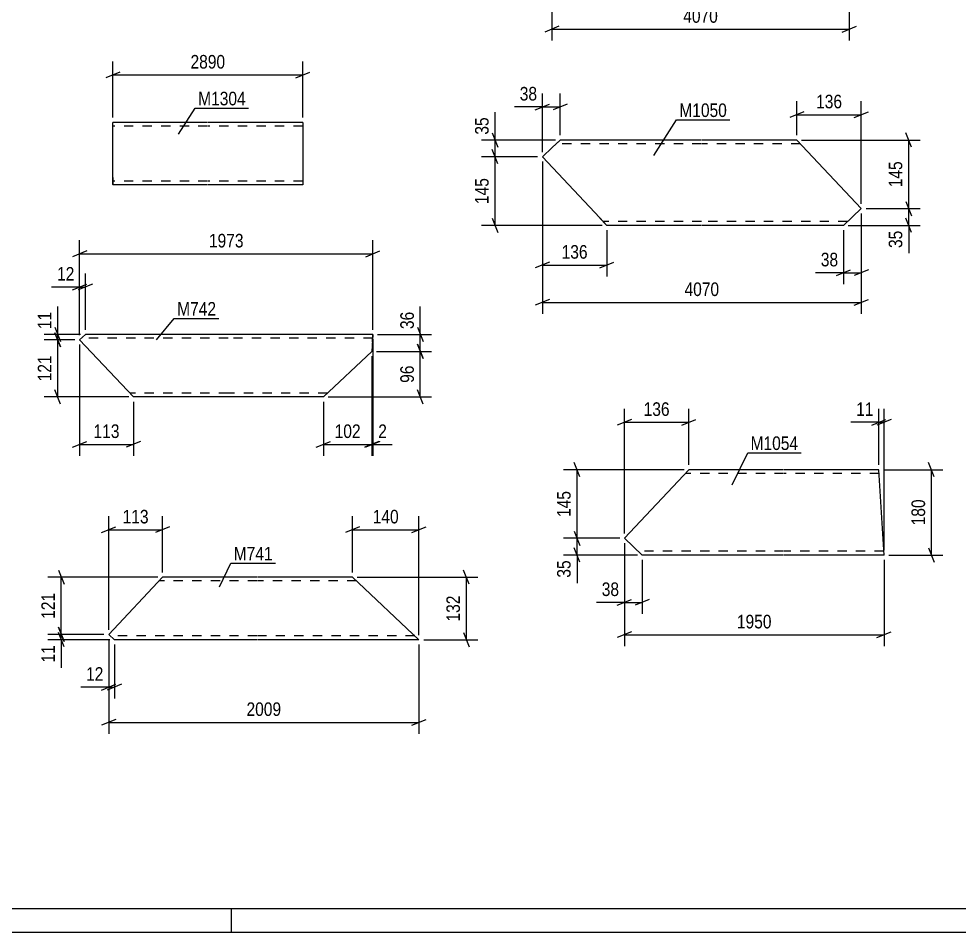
# Model space of a CAD drawing. Header units: millimetres. Extents: x 0 to 594, y 0 to 420.
# Drawn here: x 129.1 to 327.6, y 0 to 192.7 of the extents above; entities that cross this region are included whole.
import ezdxf

# ---------------------------------------------------------------- set-up
doc = ezdxf.new("R2010")
doc.units = ezdxf.units.MM
doc.linetypes.add('DXK_LINE_DOT2', pattern=[3.9198, 1.9599, -1.9599])
doc.styles.add('Arial Narrow', font='ARIALN.TTF', dxfattribs={"height": 0.2})

# ---------------------------------------------------------------- blocks, each defined once
blk = doc.blocks.new('Unknown-122574334-1163')
at = {"color": 5, "linetype": 'Continuous'}
for p, q in [((5, 5), (589, 5)), ((174, 0), (174, 5)), ((0, 0), (594, 0))]:
    blk.add_line(p, q, dxfattribs=at)
blk = doc.blocks.new('Part-122574334-15799 - 15798')
at = {"color": 2, "linetype": 'Continuous'}
for p, q in [((168.94, 170.85), (148.94, 170.85)), ((148.94, 159.25), (148.94, 170.85)), ((189.04, 170.85), (169.04, 170.85)), ((189.04, 170.85), (189.04, 157.65)), ((148.94, 159.25), (148.94, 157.65)), ((168.94, 157.65), (148.94, 157.65)), ((189.04, 157.65), (169.04, 157.65))]:
    blk.add_line(p, q, dxfattribs=at)
at = {"color": 7, "linetype": 'DXK_LINE_DOT2'}
for p, q in [((168.94, 170.05), (148.94, 170.05)), ((189.04, 170.05), (169.04, 170.05)), ((148.94, 157.77), (148.94, 159.25)), ((148.94, 158.45), (148.94, 158.51)), ((168.94, 158.45), (148.94, 158.45)), ((189.04, 158.45), (169.04, 158.45)), ((189.04, 158.45), (189.04, 158.51))]:
    blk.add_line(p, q, dxfattribs=at)
blk = doc.blocks.new('Part-122574334-15809 - 15808')
at = {"color": 2, "linetype": 'Continuous'}
for p, q in [((243.36, 167.12), (241.66, 165.52)), ((273.21, 167.12), (243.36, 167.12)), ((293.31, 167.12), (273.31, 167.12)), ((293.31, 167.12), (306.92, 152.65)), ((241.66, 165.52), (239.61, 163.59)), ((251.71, 150.72), (239.61, 163.59)), ((303.17, 149.12), (306.92, 152.65)), ((253.21, 149.12), (251.71, 150.72)), ((273.21, 149.12), (253.21, 149.12)), ((303.17, 149.12), (273.31, 149.12))]:
    blk.add_line(p, q, dxfattribs=at)
at = {"color": 7, "linetype": 'DXK_LINE_DOT2'}
for p, q in [((243.36, 167.12), (242.31, 166.13)), ((273.21, 166.32), (242.51, 166.32)), ((294.07, 166.32), (273.31, 166.32)), ((253.1, 149.24), (251.71, 150.72)), ((273.21, 149.92), (252.46, 149.92)), ((304.02, 149.92), (273.31, 149.92))]:
    blk.add_line(p, q, dxfattribs=at)
blk = doc.blocks.new('Part-122574334-15816 - 15815')
at = {"color": 2, "linetype": 'Continuous'}
for p, q in [((256.92, 83.1), (270.53, 97.57)), ((290.53, 97.57), (270.53, 97.57)), ((310.63, 97.57), (290.63, 97.57)), ((311.73, 79.57), (310.63, 97.57)), ((260.68, 79.57), (256.92, 83.1)), ((290.53, 79.57), (260.68, 79.57)), ((311.73, 79.57), (290.63, 79.57))]:
    blk.add_line(p, q, dxfattribs=at)
at = {"color": 7, "linetype": 'DXK_LINE_DOT2'}
for p, q in [((290.53, 96.77), (269.78, 96.77)), ((310.68, 96.77), (290.63, 96.77)), ((290.53, 80.37), (259.83, 80.37)), ((311.68, 80.37), (290.63, 80.37)), ((311.68, 80.37), (311.68, 80.43))]:
    blk.add_line(p, q, dxfattribs=at)
blk = doc.blocks.new('Part-122574334-15783 - 15782')
at = {"color": 2, "linetype": 'Continuous'}
for p, q in [((148.07, 62.82), (159.42, 74.89)), ((179.42, 74.89), (159.42, 74.89)), ((199.52, 74.89), (179.52, 74.89)), ((213.56, 61.69), (199.52, 74.89)), ((149.28, 61.69), (148.07, 62.82)), ((179.42, 61.69), (149.28, 61.69)), ((213.56, 61.69), (179.52, 61.69))]:
    blk.add_line(p, q, dxfattribs=at)
at = {"color": 7, "linetype": 'DXK_LINE_DOT2'}
for p, q in [((179.42, 74.09), (158.67, 74.09)), ((200.37, 74.09), (179.52, 74.09)), ((179.42, 62.49), (148.43, 62.49)), ((212.71, 62.49), (179.52, 62.49)), ((212.46, 62.72), (212.51, 62.67)), ((212.64, 62.55), (212.71, 62.49))]:
    blk.add_line(p, q, dxfattribs=at)
blk = doc.blocks.new('Part-122574334-15790 - 15789')
at = {"color": 2, "linetype": 'Continuous'}
for p, q in [((143.14, 126.11), (141.94, 124.98)), ((173.29, 126.11), (143.14, 126.11)), ((203.83, 126.11), (173.39, 126.11)), ((203.83, 126.11), (203.61, 122.53)), ((153.29, 112.91), (141.94, 124.98)), ((203.61, 122.53), (193.39, 112.91)), ((173.29, 112.91), (153.29, 112.91)), ((193.39, 112.91), (173.39, 112.91))]:
    blk.add_line(p, q, dxfattribs=at)
at = {"color": 7, "linetype": 'DXK_LINE_DOT2'}
for p, q in [((173.29, 125.31), (142.29, 125.31)), ((203.78, 125.31), (173.39, 125.31)), ((203.73, 124.51), (203.83, 126.11)), ((173.29, 113.71), (152.53, 113.71)), ((194.24, 113.71), (173.39, 113.71))]:
    blk.add_line(p, q, dxfattribs=at)
blk = doc.blocks.new('StraightDimension-122574334-16283 - 15798')
at = {"color": 7, "linetype": 'Continuous'}
for p, q in [((148.94, 171.85), (148.94, 183.7)), ((189.04, 171.85), (189.04, 183.7)), ((150.44, 181.45), (147.44, 180.25)), ((148.94, 180.85), (189.04, 180.85)), ((187.54, 180.25), (190.54, 181.45))]:
    blk.add_line(p, q, dxfattribs=at)
at = {"color": 0}
blk.add_wipeout([(173.25, 181.6), (173.25, 185.8), (164.74, 185.8), (164.74, 181.6)], dxfattribs=at)
at = {"color": 3, "style": 'Arial Narrow'}
blk.add_text('2890', height=2.863, dxfattribs=at).set_placement((165.34, 182.2))
blk = doc.blocks.new('StraightDimension-122574334-16183 - 15732')
at = {"color": 7, "linetype": 'Continuous'}
for p, q in [((241.6, 219.09), (241.6, 188.11)), ((304.39, 208.15), (304.39, 188.11)), ((243.1, 191.11), (240.1, 189.91)), ((302.89, 189.91), (305.89, 191.11)), ((241.6, 190.51), (304.39, 190.51))]:
    blk.add_line(p, q, dxfattribs=at)
at = {"color": 0}
blk.add_wipeout([(277.25, 191.26), (277.25, 195.46), (268.74, 195.46), (268.74, 191.26)], dxfattribs=at)
at = {"color": 3, "style": 'Arial Narrow'}
blk.add_text('4070', height=2.863, dxfattribs=at).set_placement((269.34, 191.86))
blk = doc.blocks.new('StraightDimension-122574334-16304 - 15808')
at = {"color": 7, "linetype": 'Continuous'}
for p, q in [((230.21, 162.09), (229.01, 165.09)), ((238.61, 163.59), (226.76, 163.59)), ((229.61, 149.12), (229.61, 163.59)), ((252.21, 149.12), (226.76, 149.12)), ((229.01, 150.62), (230.21, 147.62))]:
    blk.add_line(p, q, dxfattribs=at)
at = {"color": 0}
blk.add_wipeout([(228.86, 159.7), (224.66, 159.7), (224.66, 153.01), (228.86, 153.01)], dxfattribs=at)
at = {"color": 3, "style": 'Arial Narrow'}
blk.add_text('145', height=2.863, rotation=90.0002, dxfattribs=at).set_placement((228.26, 153.61))
blk = doc.blocks.new('StraightDimension-122574334-16303 - 15808')
at = {"color": 7, "linetype": 'Continuous'}
for p, q in [((242.36, 167.12), (226.76, 167.12)), ((229.01, 168.62), (230.21, 165.62)), ((229.61, 163.59), (229.61, 167.12)), ((230.21, 162.09), (229.01, 165.09)), ((238.61, 163.59), (226.76, 163.59))]:
    blk.add_line(p, q, dxfattribs=at)
at = {"color": 0}
blk.add_wipeout([(228.86, 172.5), (224.66, 172.5), (224.66, 167.65), (228.86, 167.65)], dxfattribs=at)
at = {"color": 7, "linetype": 'Continuous'}
blk.add_line((229.61, 167.12), (229.61, 173.03), dxfattribs=at)
blk.add_line((229.61, 167.12), (229.61, 173.03), dxfattribs=at)
at = {"color": 3, "style": 'Arial Narrow'}
blk.add_text('35', height=2.863, rotation=90.0002, dxfattribs=at).set_placement((228.26, 168.25))
blk = doc.blocks.new('StraightDimension-122574334-16295 - 15808')
at = {"color": 7, "linetype": 'Continuous'}
for p, q in [((293.31, 168.12), (293.31, 175.31)), ((306.92, 153.65), (306.92, 175.31)), ((294.81, 173.06), (291.81, 171.86)), ((305.42, 171.86), (308.42, 173.06)), ((293.31, 172.46), (306.92, 172.46))]:
    blk.add_line(p, q, dxfattribs=at)
at = {"color": 0}
blk.add_wipeout([(303.46, 173.21), (303.46, 177.41), (296.78, 177.41), (296.78, 173.21)], dxfattribs=at)
at = {"color": 3, "style": 'Arial Narrow'}
blk.add_text('136', height=2.863, dxfattribs=at).set_placement((297.38, 173.81))
blk = doc.blocks.new('StraightDimension-122574334-16287 - 15808')
at = {"color": 7, "linetype": 'Continuous'}
for p, q in [((306.92, 151.65), (306.92, 136.72)), ((303.17, 148.12), (303.17, 136.72)), ((301.67, 138.52), (304.67, 139.72)), ((303.17, 139.12), (306.92, 139.12)), ((308.42, 139.72), (305.42, 138.52))]:
    blk.add_line(p, q, dxfattribs=at)
at = {"color": 0}
blk.add_wipeout([(302.64, 139.87), (302.64, 144.07), (297.78, 144.07), (297.78, 139.87)], dxfattribs=at)
at = {"color": 7, "linetype": 'Continuous'}
blk.add_line((303.17, 139.12), (297.26, 139.12), dxfattribs=at)
blk.add_line((303.17, 139.12), (297.26, 139.12), dxfattribs=at)
at = {"color": 3, "style": 'Arial Narrow'}
blk.add_text('38', height=2.863, dxfattribs=at).set_placement((298.38, 140.47))
blk = doc.blocks.new('StraightDimension-122574334-16319 - 15808')
at = {"color": 7, "linetype": 'Continuous'}
for p, q in [((239.61, 162.59), (239.61, 130.46)), ((306.92, 151.65), (306.92, 130.46)), ((241.11, 133.46), (238.11, 132.26)), ((305.42, 132.26), (308.42, 133.46)), ((239.61, 132.86), (306.92, 132.86))]:
    blk.add_line(p, q, dxfattribs=at)
at = {"color": 0}
blk.add_wipeout([(277.52, 133.61), (277.52, 137.81), (269.01, 137.81), (269.01, 133.61)], dxfattribs=at)
at = {"color": 3, "style": 'Arial Narrow'}
blk.add_text('4070', height=2.863, dxfattribs=at).set_placement((269.61, 134.21))
blk = doc.blocks.new('StraightDimension-122574334-16299 - 15808')
at = {"color": 7, "linetype": 'Continuous'}
for p, q in [((239.61, 164.59), (239.61, 176.96)), ((243.36, 168.12), (243.36, 176.96)), ((238.11, 173.51), (241.11, 174.71)), ((244.86, 174.71), (241.86, 173.51)), ((239.61, 174.11), (243.36, 174.11))]:
    blk.add_line(p, q, dxfattribs=at)
at = {"color": 0}
blk.add_wipeout([(239.08, 174.86), (239.08, 179.06), (234.23, 179.06), (234.23, 174.86)], dxfattribs=at)
at = {"color": 7, "linetype": 'Continuous'}
blk.add_line((239.61, 174.11), (233.7, 174.11), dxfattribs=at)
blk.add_line((239.61, 174.11), (233.7, 174.11), dxfattribs=at)
at = {"color": 3, "style": 'Arial Narrow'}
blk.add_text('38', height=2.863, dxfattribs=at).set_placement((234.83, 175.46))
blk = doc.blocks.new('StraightDimension-122574334-16291 - 15808')
at = {"color": 7, "linetype": 'Continuous'}
for p, q in [((239.61, 162.59), (239.61, 138.34)), ((253.21, 148.12), (253.21, 138.34)), ((241.11, 141.34), (238.11, 140.14)), ((251.71, 140.14), (254.71, 141.34)), ((239.61, 140.74), (253.21, 140.74))]:
    blk.add_line(p, q, dxfattribs=at)
at = {"color": 0}
blk.add_wipeout([(249.75, 141.49), (249.75, 145.69), (243.07, 145.69), (243.07, 141.49)], dxfattribs=at)
at = {"color": 3, "style": 'Arial Narrow'}
blk.add_text('136', height=2.863, dxfattribs=at).set_placement((243.67, 142.09))
blk = doc.blocks.new('StraightDimension-122574334-16311 - 15808')
at = {"color": 7, "linetype": 'Continuous'}
for p, q in [((294.31, 167.12), (319.32, 167.12)), ((317.52, 165.62), (316.32, 168.62)), ((316.92, 152.65), (316.92, 167.12)), ((316.32, 154.15), (317.52, 151.15)), ((307.92, 152.65), (319.32, 152.65))]:
    blk.add_line(p, q, dxfattribs=at)
at = {"color": 0}
blk.add_wipeout([(316.17, 163.23), (311.97, 163.23), (311.97, 156.55), (316.17, 156.55)], dxfattribs=at)
at = {"color": 3, "style": 'Arial Narrow'}
blk.add_text('145', height=2.863, rotation=90.0002, dxfattribs=at).set_placement((315.57, 157.15))
blk = doc.blocks.new('StraightDimension-122574334-16312 - 15808')
at = {"color": 7, "linetype": 'Continuous'}
for p, q in [((316.32, 154.15), (317.52, 151.15)), ((307.92, 152.65), (319.32, 152.65)), ((316.92, 149.12), (316.92, 152.65)), ((304.17, 149.12), (319.32, 149.12)), ((317.52, 147.62), (316.32, 150.62))]:
    blk.add_line(p, q, dxfattribs=at)
at = {"color": 0}
blk.add_wipeout([(316.17, 148.6), (311.97, 148.6), (311.97, 143.74), (316.17, 143.74)], dxfattribs=at)
at = {"color": 7, "linetype": 'Continuous'}
blk.add_line((316.92, 149.12), (316.92, 143.22), dxfattribs=at)
blk.add_line((316.92, 149.12), (316.92, 143.22), dxfattribs=at)
at = {"color": 3, "style": 'Arial Narrow'}
blk.add_text('35', height=2.863, rotation=90.0002, dxfattribs=at).set_placement((315.57, 144.34))
blk = doc.blocks.new('StraightDimension-122574334-20912 - 15815')
at = {"color": 7, "linetype": 'Continuous'}
for p, q in [((269.53, 97.57), (244.07, 97.57)), ((247.52, 96.07), (246.32, 99.07)), ((246.92, 83.1), (246.92, 97.57)), ((246.32, 84.6), (247.52, 81.6)), ((255.92, 83.1), (244.07, 83.1))]:
    blk.add_line(p, q, dxfattribs=at)
at = {"color": 0}
blk.add_wipeout([(246.17, 93.68), (241.97, 93.68), (241.97, 86.99), (246.17, 86.99)], dxfattribs=at)
at = {"color": 3, "style": 'Arial Narrow'}
blk.add_text('145', height=2.863, rotation=90.0002, dxfattribs=at).set_placement((245.57, 87.59))
blk = doc.blocks.new('StraightDimension-122574334-16331 - 15815')
at = {"color": 7, "linetype": 'Continuous'}
for p, q in [((256.92, 82.1), (256.92, 67.17)), ((260.68, 78.57), (260.68, 67.17)), ((255.42, 68.97), (258.42, 70.17)), ((256.92, 69.57), (260.68, 69.57)), ((262.18, 70.17), (259.18, 68.97))]:
    blk.add_line(p, q, dxfattribs=at)
at = {"color": 0}
blk.add_wipeout([(256.4, 70.32), (256.4, 74.52), (251.54, 74.52), (251.54, 70.32)], dxfattribs=at)
at = {"color": 7, "linetype": 'Continuous'}
blk.add_line((256.92, 69.57), (251.02, 69.57), dxfattribs=at)
blk.add_line((256.92, 69.57), (251.02, 69.57), dxfattribs=at)
at = {"color": 3, "style": 'Arial Narrow'}
blk.add_text('38', height=2.863, dxfattribs=at).set_placement((252.14, 70.92))
blk = doc.blocks.new('StraightDimension-122574334-20913 - 15815')
at = {"color": 7, "linetype": 'Continuous'}
for p, q in [((246.32, 84.6), (247.52, 81.6)), ((255.92, 83.1), (244.07, 83.1)), ((246.92, 79.57), (246.92, 83.1)), ((259.68, 79.57), (244.07, 79.57)), ((247.52, 78.07), (246.32, 81.07))]:
    blk.add_line(p, q, dxfattribs=at)
at = {"color": 0}
blk.add_wipeout([(246.17, 79.04), (241.97, 79.04), (241.97, 74.19), (246.17, 74.19)], dxfattribs=at)
at = {"color": 7, "linetype": 'Continuous'}
blk.add_line((246.92, 79.57), (246.92, 73.66), dxfattribs=at)
blk.add_line((246.92, 79.57), (246.92, 73.66), dxfattribs=at)
at = {"color": 3, "style": 'Arial Narrow'}
blk.add_text('35', height=2.863, rotation=90.0002, dxfattribs=at).set_placement((245.57, 74.79))
blk = doc.blocks.new('StraightDimension-122574334-16323 - 15815')
at = {"color": 7, "linetype": 'Continuous'}
for p, q in [((310.63, 98.57), (310.63, 110.42)), ((311.73, 80.57), (311.73, 110.42)), ((309.13, 106.97), (312.13, 108.17)), ((313.23, 108.17), (310.23, 106.97)), ((310.63, 107.57), (311.73, 107.57))]:
    blk.add_line(p, q, dxfattribs=at)
at = {"color": 0}
blk.add_wipeout([(310.1, 108.32), (310.1, 112.52), (305.25, 112.52), (305.25, 108.32)], dxfattribs=at)
at = {"color": 7, "linetype": 'Continuous'}
blk.add_line((310.63, 107.57), (304.72, 107.57), dxfattribs=at)
blk.add_line((310.63, 107.57), (304.72, 107.57), dxfattribs=at)
at = {"color": 3, "style": 'Arial Narrow'}
blk.add_text('11', height=2.863, dxfattribs=at).set_placement((305.85, 108.92))
blk = doc.blocks.new('StraightDimension-122574334-16343 - 15815')
at = {"color": 7, "linetype": 'Continuous'}
for p, q in [((311.63, 97.57), (324.13, 97.57)), ((322.33, 96.07), (321.13, 99.07)), ((321.73, 79.57), (321.73, 97.57)), ((312.73, 79.57), (324.13, 79.57)), ((321.13, 81.07), (322.33, 78.07))]:
    blk.add_line(p, q, dxfattribs=at)
at = {"color": 0}
blk.add_wipeout([(320.98, 91.91), (316.78, 91.91), (316.78, 85.23), (320.98, 85.23)], dxfattribs=at)
at = {"color": 3, "style": 'Arial Narrow'}
blk.add_text('180', height=2.863, rotation=90.0002, dxfattribs=at).set_placement((320.38, 85.83))
blk = doc.blocks.new('StraightDimension-122574334-16327 - 15815')
at = {"color": 7, "linetype": 'Continuous'}
for p, q in [((256.92, 84.1), (256.92, 110.42)), ((270.53, 98.57), (270.53, 110.42)), ((258.42, 108.17), (255.42, 106.97)), ((256.92, 107.57), (270.53, 107.57)), ((269.03, 106.97), (272.03, 108.17))]:
    blk.add_line(p, q, dxfattribs=at)
at = {"color": 0}
blk.add_wipeout([(267.07, 108.32), (267.07, 112.52), (260.38, 112.52), (260.38, 108.32)], dxfattribs=at)
at = {"color": 3, "style": 'Arial Narrow'}
blk.add_text('136', height=2.863, dxfattribs=at).set_placement((260.98, 108.92))
blk = doc.blocks.new('StraightDimension-122574334-16349 - 15815')
at = {"color": 7, "linetype": 'Continuous'}
for p, q in [((256.92, 82.1), (256.92, 60.34)), ((311.73, 78.57), (311.73, 60.34)), ((258.42, 63.34), (255.42, 62.14)), ((256.92, 62.74), (311.73, 62.74)), ((310.23, 62.14), (313.23, 63.34))]:
    blk.add_line(p, q, dxfattribs=at)
at = {"color": 0}
blk.add_wipeout([(288.58, 63.49), (288.58, 67.69), (280.07, 67.69), (280.07, 63.49)], dxfattribs=at)
at = {"color": 3, "style": 'Arial Narrow'}
blk.add_text('1950', height=2.863, dxfattribs=at).set_placement((280.67, 64.09))
blk = doc.blocks.new('StraightDimension-122574334-16217 - 15782')
at = {"color": 7, "linetype": 'Continuous'}
for p, q in [((199.52, 75.89), (199.52, 87.74)), ((213.56, 62.69), (213.56, 87.74)), ((201.02, 85.49), (198.02, 84.29)), ((212.06, 84.29), (215.06, 85.49)), ((199.52, 84.89), (213.56, 84.89))]:
    blk.add_line(p, q, dxfattribs=at)
at = {"color": 0}
blk.add_wipeout([(209.88, 85.64), (209.88, 89.84), (203.2, 89.84), (203.2, 85.64)], dxfattribs=at)
at = {"color": 3, "style": 'Arial Narrow'}
blk.add_text('140', height=2.863, dxfattribs=at).set_placement((203.8, 86.24))
blk = doc.blocks.new('StraightDimension-122574334-20572 - 15782')
at = {"color": 7, "linetype": 'Continuous'}
for p, q in [((137.47, 76.39), (138.67, 73.39)), ((158.42, 74.89), (135.22, 74.89)), ((138.07, 62.82), (138.07, 74.89)), ((138.67, 61.32), (137.47, 64.32)), ((147.07, 62.82), (135.22, 62.82))]:
    blk.add_line(p, q, dxfattribs=at)
at = {"color": 0}
blk.add_wipeout([(137.32, 72.19), (133.12, 72.19), (133.12, 65.51), (137.32, 65.51)], dxfattribs=at)
at = {"color": 3, "style": 'Arial Narrow'}
blk.add_text('121', height=2.863, rotation=90.0002, dxfattribs=at).set_placement((136.72, 66.11))
blk = doc.blocks.new('StraightDimension-122574334-16225 - 15782')
at = {"color": 7, "linetype": 'Continuous'}
for p, q in [((148.07, 61.82), (148.07, 49.29)), ((149.28, 60.69), (149.28, 49.29)), ((146.57, 51.09), (149.57, 52.29)), ((150.78, 52.29), (147.78, 51.09)), ((148.07, 51.69), (149.28, 51.69))]:
    blk.add_line(p, q, dxfattribs=at)
at = {"color": 0}
blk.add_wipeout([(147.55, 52.44), (147.55, 56.64), (142.69, 56.64), (142.69, 52.44)], dxfattribs=at)
at = {"color": 7, "linetype": 'Continuous'}
blk.add_line((148.07, 51.69), (142.17, 51.69), dxfattribs=at)
blk.add_line((148.07, 51.69), (142.17, 51.69), dxfattribs=at)
at = {"color": 3, "style": 'Arial Narrow'}
blk.add_text('12', height=2.863, dxfattribs=at).set_placement((143.29, 53.04))
blk = doc.blocks.new('StraightDimension-122574334-16237 - 15782')
at = {"color": 7, "linetype": 'Continuous'}
for p, q in [((224.16, 73.39), (222.96, 76.39)), ((200.52, 74.89), (225.96, 74.89)), ((223.56, 61.69), (223.56, 74.89)), ((214.56, 61.69), (225.96, 61.69)), ((222.96, 63.19), (224.16, 60.19))]:
    blk.add_line(p, q, dxfattribs=at)
at = {"color": 0}
blk.add_wipeout([(222.81, 71.63), (218.61, 71.63), (218.61, 64.94), (222.81, 64.94)], dxfattribs=at)
at = {"color": 3, "style": 'Arial Narrow'}
blk.add_text('132', height=2.863, rotation=90.0002, dxfattribs=at).set_placement((222.21, 65.54))
blk = doc.blocks.new('StraightDimension-122574334-16221 - 15782')
at = {"color": 7, "linetype": 'Continuous'}
for p, q in [((148.07, 63.82), (148.07, 87.74)), ((159.42, 75.89), (159.42, 87.74)), ((146.57, 84.29), (149.57, 85.49)), ((160.92, 85.49), (157.92, 84.29)), ((148.07, 84.89), (159.42, 84.89))]:
    blk.add_line(p, q, dxfattribs=at)
at = {"color": 0}
blk.add_wipeout([(157.09, 85.64), (157.09, 89.84), (150.41, 89.84), (150.41, 85.64)], dxfattribs=at)
at = {"color": 3, "style": 'Arial Narrow'}
blk.add_text('113', height=2.863, dxfattribs=at).set_placement((151.01, 86.24))
blk = doc.blocks.new('StraightDimension-122574334-16243 - 15782')
at = {"color": 7, "linetype": 'Continuous'}
for p, q in [((148.07, 61.82), (148.07, 41.87)), ((213.56, 60.69), (213.56, 41.87)), ((149.57, 44.87), (146.57, 43.67)), ((148.07, 44.27), (213.56, 44.27)), ((212.06, 43.67), (215.06, 44.87))]:
    blk.add_line(p, q, dxfattribs=at)
at = {"color": 0}
blk.add_wipeout([(185.07, 45.02), (185.07, 49.22), (176.56, 49.22), (176.56, 45.02)], dxfattribs=at)
at = {"color": 3, "style": 'Arial Narrow'}
blk.add_text('2009', height=2.863, dxfattribs=at).set_placement((177.16, 45.62))
blk = doc.blocks.new('StraightDimension-122574334-20573 - 15782')
at = {"color": 7, "linetype": 'Continuous'}
for p, q in [((137.47, 64.32), (138.67, 61.32)), ((147.07, 62.82), (135.22, 62.82)), ((148.28, 61.69), (135.22, 61.69)), ((138.67, 60.19), (137.47, 63.19)), ((138.07, 61.69), (138.07, 62.82))]:
    blk.add_line(p, q, dxfattribs=at)
at = {"color": 0}
blk.add_wipeout([(137.32, 61.16), (133.12, 61.16), (133.12, 56.3), (137.32, 56.3)], dxfattribs=at)
at = {"color": 7, "linetype": 'Continuous'}
blk.add_line((138.07, 61.69), (138.07, 55.78), dxfattribs=at)
blk.add_line((138.07, 61.69), (138.07, 55.78), dxfattribs=at)
at = {"color": 3, "style": 'Arial Narrow'}
blk.add_text('11', height=2.863, rotation=90.0002, dxfattribs=at).set_placement((136.72, 56.9))
blk = doc.blocks.new('StraightDimension-122574334-20196 - 15789')
at = {"color": 7, "linetype": 'Continuous'}
for p, q in [((203.83, 125.11), (203.83, 100.51)), ((203.61, 121.53), (203.61, 100.51)), ((202.11, 102.31), (205.11, 103.51)), ((205.33, 103.51), (202.33, 102.31)), ((203.61, 102.91), (203.83, 102.91))]:
    blk.add_line(p, q, dxfattribs=at)
at = {"color": 0}
blk.add_wipeout([(207.39, 103.66), (207.39, 107.86), (204.36, 107.86), (204.36, 103.66)], dxfattribs=at)
at = {"color": 7, "linetype": 'Continuous'}
blk.add_line((203.83, 102.91), (207.91, 102.91), dxfattribs=at)
blk.add_line((203.83, 102.91), (207.91, 102.91), dxfattribs=at)
at = {"color": 3, "style": 'Arial Narrow'}
blk.add_text('2', height=2.86, dxfattribs=at).set_placement((204.96, 104.26))
blk = doc.blocks.new('StraightDimension-122574334-16259 - 15789')
at = {"color": 7, "linetype": 'Continuous'}
for p, q in [((141.94, 125.98), (141.94, 138.96)), ((143.14, 127.11), (143.14, 138.96)), ((140.44, 135.51), (143.44, 136.71)), ((144.64, 136.71), (141.64, 135.51)), ((141.94, 136.11), (143.14, 136.11))]:
    blk.add_line(p, q, dxfattribs=at)
at = {"color": 0}
blk.add_wipeout([(141.41, 136.86), (141.41, 141.06), (136.56, 141.06), (136.56, 136.86)], dxfattribs=at)
at = {"color": 7, "linetype": 'Continuous'}
blk.add_line((141.94, 136.11), (136.03, 136.11), dxfattribs=at)
blk.add_line((141.94, 136.11), (136.03, 136.11), dxfattribs=at)
at = {"color": 3, "style": 'Arial Narrow'}
blk.add_text('12', height=2.863, dxfattribs=at).set_placement((137.16, 137.46))
blk = doc.blocks.new('StraightDimension-122574334-16251 - 15789')
at = {"color": 7, "linetype": 'Continuous'}
for p, q in [((141.94, 123.98), (141.94, 100.51)), ((153.29, 111.91), (153.29, 100.51)), ((140.44, 102.31), (143.44, 103.51)), ((154.79, 103.51), (151.79, 102.31)), ((141.94, 102.91), (153.29, 102.91))]:
    blk.add_line(p, q, dxfattribs=at)
at = {"color": 0}
blk.add_wipeout([(150.95, 103.66), (150.95, 107.86), (144.27, 107.86), (144.27, 103.66)], dxfattribs=at)
at = {"color": 3, "style": 'Arial Narrow'}
blk.add_text('113', height=2.863, dxfattribs=at).set_placement((144.87, 104.26))
blk = doc.blocks.new('StraightDimension-122574334-16279 - 15789')
at = {"color": 7, "linetype": 'Continuous'}
for p, q in [((141.94, 125.98), (141.94, 145.96)), ((203.83, 127.11), (203.83, 145.96)), ((143.44, 143.71), (140.44, 142.51)), ((141.94, 143.11), (203.83, 143.11)), ((202.33, 142.51), (205.33, 143.71))]:
    blk.add_line(p, q, dxfattribs=at)
at = {"color": 0}
blk.add_wipeout([(177.14, 143.86), (177.14, 148.06), (168.63, 148.06), (168.63, 143.86)], dxfattribs=at)
at = {"color": 3, "style": 'Arial Narrow'}
blk.add_text('1973', height=2.863, dxfattribs=at).set_placement((169.23, 144.46))
blk = doc.blocks.new('StraightDimension-122574334-16271 - 15789')
at = {"color": 7, "linetype": 'Continuous'}
for p, q in [((213.23, 127.61), (214.43, 124.61)), ((204.83, 126.11), (216.23, 126.11)), ((213.83, 122.53), (213.83, 126.11)), ((214.43, 121.03), (213.23, 124.03)), ((204.61, 122.53), (216.23, 122.53))]:
    blk.add_line(p, q, dxfattribs=at)
at = {"color": 0}
blk.add_wipeout([(213.08, 131.5), (208.88, 131.5), (208.88, 126.64), (213.08, 126.64)], dxfattribs=at)
at = {"color": 7, "linetype": 'Continuous'}
blk.add_line((213.83, 126.11), (213.83, 132.02), dxfattribs=at)
blk.add_line((213.83, 126.11), (213.83, 132.02), dxfattribs=at)
at = {"color": 3, "style": 'Arial Narrow'}
blk.add_text('36', height=2.863, rotation=90.0002, dxfattribs=at).set_placement((212.48, 127.24))
blk = doc.blocks.new('StraightDimension-122574334-16272 - 15789')
at = {"color": 7, "linetype": 'Continuous'}
for p, q in [((213.23, 124.03), (214.43, 121.03)), ((204.61, 122.53), (216.23, 122.53)), ((213.83, 112.91), (213.83, 122.53)), ((214.43, 111.41), (213.23, 114.41)), ((194.39, 112.91), (216.23, 112.91))]:
    blk.add_line(p, q, dxfattribs=at)
at = {"color": 0}
blk.add_wipeout([(213.08, 120.15), (208.88, 120.15), (208.88, 115.29), (213.08, 115.29)], dxfattribs=at)
at = {"color": 3, "style": 'Arial Narrow'}
blk.add_text('96', height=2.863, rotation=90.0002, dxfattribs=at).set_placement((212.48, 115.89))
blk = doc.blocks.new('StraightDimension-122574334-20197 - 15789')
at = {"color": 7, "linetype": 'Continuous'}
for p, q in [((203.61, 121.53), (203.61, 100.51)), ((193.39, 111.91), (193.39, 100.51)), ((191.89, 102.31), (194.89, 103.51)), ((205.11, 103.51), (202.11, 102.31)), ((193.39, 102.91), (203.61, 102.91))]:
    blk.add_line(p, q, dxfattribs=at)
at = {"color": 0}
blk.add_wipeout([(201.84, 103.66), (201.84, 107.86), (195.16, 107.86), (195.16, 103.66)], dxfattribs=at)
at = {"color": 3, "style": 'Arial Narrow'}
blk.add_text('102', height=2.863, dxfattribs=at).set_placement((195.76, 104.26))
blk = doc.blocks.new('StraightDimension-122574334-20224 - 15789')
at = {"color": 7, "linetype": 'Continuous'}
for p, q in [((136.72, 127.61), (137.92, 124.61)), ((142.14, 126.11), (134.47, 126.11)), ((137.92, 123.48), (136.72, 126.48)), ((137.32, 124.98), (137.32, 126.11)), ((140.94, 124.98), (134.47, 124.98))]:
    blk.add_line(p, q, dxfattribs=at)
at = {"color": 0}
blk.add_wipeout([(136.57, 131.5), (132.37, 131.5), (132.37, 126.64), (136.57, 126.64)], dxfattribs=at)
at = {"color": 7, "linetype": 'Continuous'}
blk.add_line((137.32, 126.11), (137.32, 132.02), dxfattribs=at)
blk.add_line((137.32, 126.11), (137.32, 132.02), dxfattribs=at)
at = {"color": 3, "style": 'Arial Narrow'}
blk.add_text('11', height=2.863, rotation=90.0002, dxfattribs=at).set_placement((135.97, 127.24))
blk = doc.blocks.new('StraightDimension-122574334-20225 - 15789')
at = {"color": 7, "linetype": 'Continuous'}
for p, q in [((136.72, 126.48), (137.92, 123.48)), ((140.94, 124.98), (134.47, 124.98)), ((137.32, 112.91), (137.32, 124.98)), ((137.92, 111.41), (136.72, 114.41)), ((152.29, 112.91), (134.47, 112.91))]:
    blk.add_line(p, q, dxfattribs=at)
at = {"color": 0}
blk.add_wipeout([(136.57, 122.29), (132.37, 122.29), (132.37, 115.61), (136.57, 115.61)], dxfattribs=at)
at = {"color": 3, "style": 'Arial Narrow'}
blk.add_text('121', height=2.863, rotation=90.0002, dxfattribs=at).set_placement((135.97, 116.21))
blk = doc.blocks.new('Mark-122574334-17029 - 15798')
at = {"color": 0}
blk.add_wipeout([(177, 174.44), (177, 177.44), (166.95, 177.44), (166.95, 174.44)], dxfattribs=at)
blk.add_wipeout([(177, 174.44), (177, 177.44), (166.95, 177.44), (166.95, 174.44)], dxfattribs=at)
at = {"color": 30, "linetype": 'Continuous'}
for p, q in [((162.81, 168.37), (166.35, 173.84)), ((166.35, 173.84), (177.6, 173.84))]:
    blk.add_line(p, q, dxfattribs=at)
at = {"color": 3, "style": 'Arial Narrow'}
blk.add_text('M1304', height=2.863, dxfattribs=at).set_placement((166.95, 174.44))
blk = doc.blocks.new('Mark-122574334-17032 - 15808')
at = {"color": 0}
blk.add_wipeout([(278.56, 171.98), (278.56, 174.98), (268.51, 174.98), (268.51, 171.98)], dxfattribs=at)
blk.add_wipeout([(278.56, 171.98), (278.56, 174.98), (268.51, 174.98), (268.51, 171.98)], dxfattribs=at)
at = {"color": 30, "linetype": 'Continuous'}
for p, q in [((263.15, 163.86), (267.91, 171.38)), ((267.91, 171.38), (279.16, 171.38))]:
    blk.add_line(p, q, dxfattribs=at)
at = {"color": 3, "style": 'Arial Narrow'}
blk.add_text('M1050', height=2.863, dxfattribs=at).set_placement((268.51, 171.98))
blk = doc.blocks.new('Mark-122574334-17035 - 15815')
at = {"color": 0}
blk.add_wipeout([(293.61, 101.73), (293.61, 104.73), (283.55, 104.73), (283.55, 101.73)], dxfattribs=at)
blk.add_wipeout([(293.61, 101.73), (293.61, 104.73), (283.55, 104.73), (283.55, 101.73)], dxfattribs=at)
at = {"color": 30, "linetype": 'Continuous'}
for p, q in [((279.64, 94.35), (282.95, 101.13)), ((282.95, 101.13), (294.21, 101.13))]:
    blk.add_line(p, q, dxfattribs=at)
at = {"color": 3, "style": 'Arial Narrow'}
blk.add_text('M1054', height=2.863, dxfattribs=at).set_placement((283.55, 101.73))
blk = doc.blocks.new('Mark-122574334-17023 - 15782')
at = {"color": 0}
blk.add_wipeout([(182.68, 78.42), (182.68, 81.42), (174.46, 81.42), (174.46, 78.42)], dxfattribs=at)
blk.add_wipeout([(182.68, 78.42), (182.68, 81.42), (174.46, 81.42), (174.46, 78.42)], dxfattribs=at)
at = {"color": 30, "linetype": 'Continuous'}
for p, q in [((171.43, 72.86), (173.86, 77.82)), ((173.86, 77.82), (183.28, 77.82))]:
    blk.add_line(p, q, dxfattribs=at)
at = {"color": 3, "style": 'Arial Narrow'}
blk.add_text('M741', height=2.863, dxfattribs=at).set_placement((174.46, 78.42))
blk = doc.blocks.new('Mark-122574334-17026 - 15789')
at = {"color": 0}
blk.add_wipeout([(170.74, 130.08), (170.74, 133.08), (162.52, 133.08), (162.52, 130.08)], dxfattribs=at)
blk.add_wipeout([(170.74, 130.08), (170.74, 133.08), (162.52, 133.08), (162.52, 130.08)], dxfattribs=at)
at = {"color": 30, "linetype": 'Continuous'}
for p, q in [((158.15, 124.99), (161.92, 129.48)), ((161.92, 129.48), (171.34, 129.48))]:
    blk.add_line(p, q, dxfattribs=at)
at = {"color": 3, "style": 'Arial Narrow'}
blk.add_text('M742', height=2.863, dxfattribs=at).set_placement((162.52, 130.08))

msp = doc.modelspace()

# ---------------------------------------------------------------- block references
for name in ['Unknown-122574334-1163', 'Part-122574334-15799 - 15798', 'Part-122574334-15809 - 15808', 'Part-122574334-15790 - 15789', 'Part-122574334-15816 - 15815', 'Part-122574334-15783 - 15782']:
    msp.add_blockref(name, (0, 0))

# ---------------------------------------------------------------- next in the draw order: block references
for name in ['StraightDimension-122574334-16183 - 15732', 'StraightDimension-122574334-16283 - 15798', 'StraightDimension-122574334-16295 - 15808', 'Mark-122574334-17032 - 15808', 'StraightDimension-122574334-16304 - 15808', 'StraightDimension-122574334-16287 - 15808', 'StraightDimension-122574334-16259 - 15789', 'StraightDimension-122574334-20196 - 15789', 'StraightDimension-122574334-16251 - 15789', 'StraightDimension-122574334-16323 - 15815', 'Mark-122574334-17035 - 15815', 'StraightDimension-122574334-20912 - 15815', 'StraightDimension-122574334-16217 - 15782', 'Mark-122574334-17023 - 15782', 'StraightDimension-122574334-20572 - 15782']:
    msp.add_blockref(name, (0, 0))

# ---------------------------------------------------------------- next in the draw order: block references
for name in ['Mark-122574334-17029 - 15798', 'StraightDimension-122574334-16303 - 15808', 'StraightDimension-122574334-16279 - 15789', 'StraightDimension-122574334-16343 - 15815', 'StraightDimension-122574334-16221 - 15782', 'StraightDimension-122574334-16331 - 15815', 'StraightDimension-122574334-16237 - 15782', 'StraightDimension-122574334-16225 - 15782']:
    msp.add_blockref(name, (0, 0))

# ---------------------------------------------------------------- next in the draw order: block references
for name in ['StraightDimension-122574334-16299 - 15808', 'StraightDimension-122574334-16319 - 15808', 'Mark-122574334-17026 - 15789', 'StraightDimension-122574334-20224 - 15789', 'StraightDimension-122574334-16271 - 15789', 'StraightDimension-122574334-20913 - 15815', 'StraightDimension-122574334-16243 - 15782']:
    msp.add_blockref(name, (0, 0))

# ---------------------------------------------------------------- next in the draw order: block references
for name in ['StraightDimension-122574334-16311 - 15808', 'StraightDimension-122574334-16291 - 15808', 'StraightDimension-122574334-20225 - 15789', 'StraightDimension-122574334-16272 - 15789', 'StraightDimension-122574334-16327 - 15815', 'StraightDimension-122574334-16349 - 15815', 'StraightDimension-122574334-20573 - 15782']:
    msp.add_blockref(name, (0, 0))

# ---------------------------------------------------------------- next in the draw order: block references
for name in ['StraightDimension-122574334-16312 - 15808', 'StraightDimension-122574334-20197 - 15789']:
    msp.add_blockref(name, (0, 0))

doc.saveas('drawing.dxf')
